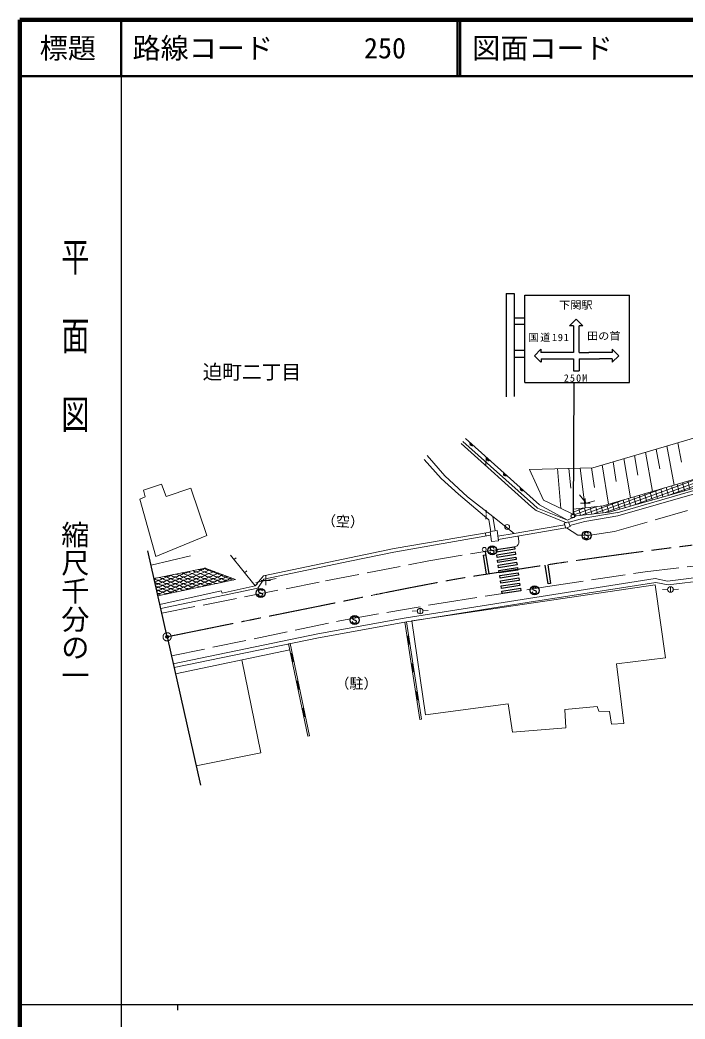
# Model space of a CAD drawing. Units: millimetres, scale not verified. Extents: x 40000 to 680000, y 20000 to 380000.
# Drawn here: x 40000 to 158218, y 202409 to 380000 of the extents above; entities that cross this region are included whole.
import ezdxf
from ezdxf.enums import TextEntityAlignment as Align

# ---------------------------------------------------------------- set-up
doc = ezdxf.new("R2010")
doc.units = ezdxf.units.MM
doc.header["$LTSCALE"] = 1000
doc.header["$PDMODE"] = 32
doc.header["$PDSIZE"] = 500
doc.linetypes.add('CHAIN', pattern=[18.5, 12, -1.5, 3.5, -1.5])
doc.linetypes.add('DASHED', pattern=[7.5, 6, -1.5])
for name, color, linetype, lineweight in [('M-BMK', 2, 'CHAIN', 13), ('M-BMK-OTRS', 5, 'Continuous', 25), ('M-STR-STRC', 7, 'Continuous', 25), ('M-TTL', 2, 'Continuous', 140), ('M-TTL-BAND', 7, 'Continuous', 25), ('M-TTL-LINE', 7, 'Continuous', 50), ('M-WORK', 1, 'Continuous', 13)]:
    doc.layers.add(name, color=color, linetype=linetype, lineweight=lineweight)
for name, color, linetype in [('M-BMK-HTXT', 7, 'Continuous'), ('M-OTRS', 6, 'Continuous'), ('M-TTL-TXT', 7, 'Continuous')]:
    doc.layers.add(name, color=color, linetype=linetype)
doc.styles.add('@ＭＳ ゴシック', font='')
doc.styles.add('ＭＳ ゴシック', font='')
doc.styles.get('@ＭＳ ゴシック').set_extended_font_data('@MS Gothic')
doc.styles.get('ＭＳ ゴシック').set_extended_font_data('MS Gothic')

# ---------------------------------------------------------------- blocks, each defined once
blk = doc.blocks.new('plus')
at = {"color": 0, "linetype": 'Continuous', "lineweight": -2}
for p, q in [((-1.25, 0), (1.25, 0)), ((0, -1.25), (0, 1.25))]:
    blk.add_line(p, q, dxfattribs=at)

msp = doc.modelspace()

# ---------------------------------------------------------------- hatches: boundary and pattern name
at = {"layer": 'M-WORK'}
h = msp.add_hatch(dxfattribs=at)
h.set_pattern_fill('USER', color=256, style=0, pattern_type=2)
h.set_pattern_definition([(20, (138313, 293032), (-171.01, 469.8463), []), (105, (138313, 293032), (-965.926, -258.82), [])])
h.paths.add_polyline_path([(138313, 293032), (143696, 293630), (163609, 299470), (168510, 300007), (169020, 299606), (169802, 299715), (170082, 300180), (177699, 301016), (177871, 299687), (164620, 298139), (144746, 292533), (138945, 291829), (138322, 292129)])

# ---------------------------------------------------------------- linework, layer by layer
at = {"layer": 'M-BMK'}
msp.add_circle((66157, 270351), 732, dxfattribs=at)
msp.add_open_spline([(66157, 270351), (77598, 272671), (80470, 273252), (89649, 275093), (99860, 277141), (105560, 278399), (115800, 280300), (119487, 280984), (121572, 281262), (125276, 281848), (134876, 283366), (140267, 284139), (149903, 285413), (153651, 285908), (154843, 286072), (159502, 286646)], degree=3, knots=[0, 0, 0, 0, 1, 1, 1, 2, 2, 2, 3, 3, 3, 4, 4, 4, 5, 5, 5, 5], dxfattribs=at)
at = {"layer": 'M-BMK-OTRS'}
for q in [(62744, 285655), (72067, 243965)]:
    msp.add_line((66157, 270351), q, dxfattribs=at)
at = {"layer": 'M-OTRS'}
msp.add_point((66157, 270351), dxfattribs=at)
at = {"layer": 'M-STR-STRC'}
for p, q in [((126448, 331386), (126448, 313012)), ((126448, 331386), (127852, 331386)), ((127852, 331386), (127852, 313089)), ((129768, 315530), (129768, 331087)), ((129768, 331087), (148343, 331087)), ((148343, 315530), (148343, 331087)), ((127852, 327069), (129768, 327069)), ((137690, 325625), (138892, 326828)), ((138892, 326828), (140062, 325658)), ((127852, 325899), (129768, 325899)), ((138400, 325625), (137690, 325625)), ((138400, 325625), (138404, 322252)), ((140062, 325658), (139402, 325658)), ((139402, 320907), (139402, 325658)), ((131445, 320322), (132615, 321492)), ((132615, 321492), (132615, 320907)), ((138404, 322252), (138406, 320907)), ((146440, 320314), (145270, 321484)), ((145270, 321484), (145270, 320907)), ((129768, 321219), (127852, 321219)), ((127852, 320049), (129768, 320049)), ((132615, 319152), (131445, 320322)), ((134419, 320907), (132615, 320907)), ((132648, 319737), (132648, 319152)), ((132648, 319737), (136324, 319737)), ((138406, 320907), (134419, 320907)), ((136324, 319737), (138408, 319737)), ((138408, 319737), (138410, 317626)), ((139400, 319737), (139402, 317626)), ((139402, 320907), (141109, 320907)), ((139402, 319737), (143013, 319737)), ((145270, 320907), (141109, 320907)), ((145270, 319737), (143013, 319737)), ((145270, 319144), (146440, 320314)), ((145270, 319737), (145270, 319144)), ((138410, 317626), (139402, 317626)), ((129768, 315530), (148343, 315530)), ((138430, 315530), (138322, 292129)), ((140334, 288039), (140303, 288127)), ((140345, 288750), (140332, 288659)), ((140332, 288659), (140401, 288513)), ((140401, 287897), (140334, 288039)), ((140448, 288861), (140345, 288750)), ((140401, 288513), (140521, 288454)), ((140484, 287838), (140401, 287897)), ((140553, 288935), (140448, 288861)), ((140601, 287778), (140484, 287838)), ((140521, 288454), (140947, 288303)), ((140685, 288962), (140553, 288935)), ((140697, 287764), (140601, 287778)), ((140778, 288949), (140685, 288962)), ((140831, 287787), (140697, 287764)), ((140894, 288891), (140778, 288949)), ((140931, 287864), (140831, 287787)), ((140981, 288831), (140894, 288891)), ((140988, 287983), (140931, 287864)), ((140947, 288303), (141011, 288165)), ((141009, 288742), (140981, 288831)), ((141011, 288165), (140988, 287983)), ((123578, 286087), (123565, 285996)), ((123565, 285996), (123634, 285850)), ((123681, 286198), (123578, 286087)), ((123786, 286272), (123681, 286198)), ((123919, 286299), (123786, 286272)), ((124011, 286286), (123919, 286299)), ((124127, 286228), (124011, 286286)), ((124215, 286169), (124127, 286228)), ((124242, 286079), (124215, 286169)), ((122401, 284849), (122788, 284901)), ((122933, 281472), (122401, 284849)), ((122683, 285537), (123340, 281566)), ((123567, 285376), (123536, 285464)), ((123634, 285234), (123567, 285376)), ((123634, 285850), (123755, 285792)), ((123717, 285176), (123634, 285234)), ((123834, 285116), (123717, 285176)), ((123755, 285792), (124180, 285641)), ((123930, 285102), (123834, 285116)), ((124064, 285125), (123930, 285102)), ((124164, 285202), (124064, 285125)), ((124221, 285321), (124164, 285202)), ((124180, 285641), (124245, 285503)), ((124245, 285503), (124221, 285321)), ((133871, 279772), (133360, 283097)), ((133840, 283160), (134299, 279814)), ((131110, 278976), (131097, 278885)), ((131097, 278885), (131166, 278739)), ((131213, 279087), (131110, 278976)), ((131318, 279161), (131213, 279087)), ((131451, 279188), (131318, 279161)), ((131543, 279175), (131451, 279188)), ((131659, 279117), (131543, 279175)), ((131747, 279058), (131659, 279117)), ((131774, 278968), (131747, 279058)), ((134299, 279814), (133871, 279772)), ((82414, 277806), (82382, 277893)), ((82425, 278516), (82412, 278425)), ((82412, 278425), (82480, 278279)), ((82481, 277663), (82414, 277806)), ((82527, 278627), (82425, 278516)), ((82480, 278279), (82601, 278221)), ((82564, 277605), (82481, 277663)), ((82632, 278701), (82527, 278627)), ((82680, 277545), (82564, 277605)), ((82601, 278221), (83027, 278070)), ((82765, 278728), (82632, 278701)), ((82777, 277531), (82680, 277545)), ((82858, 278715), (82765, 278728)), ((82911, 277554), (82777, 277531)), ((82973, 278657), (82858, 278715)), ((83011, 277631), (82911, 277554)), ((83061, 278598), (82973, 278657)), ((83067, 277750), (83011, 277631)), ((83027, 278070), (83091, 277932)), ((83088, 278508), (83061, 278598)), ((83091, 277932), (83067, 277750)), ((131099, 278266), (131068, 278353)), ((131167, 278123), (131099, 278266)), ((131166, 278739), (131287, 278681)), ((131249, 278065), (131167, 278123)), ((131366, 278005), (131249, 278065)), ((131287, 278681), (131713, 278530)), ((131462, 277991), (131366, 278005)), ((131596, 278014), (131462, 277991)), ((131696, 278091), (131596, 278014)), ((131753, 278210), (131696, 278091)), ((131713, 278530), (131777, 278392)), ((131777, 278392), (131753, 278210)), ((99119, 273710), (99106, 273619)), ((99106, 273619), (99175, 273473)), ((99222, 273821), (99119, 273710)), ((99327, 273895), (99222, 273821)), ((99459, 273922), (99327, 273895)), ((99552, 273909), (99459, 273922)), ((99668, 273851), (99552, 273909)), ((99755, 273791), (99668, 273851)), ((99783, 273702), (99755, 273791)), ((99108, 272999), (99077, 273087)), ((99175, 272857), (99108, 272999)), ((99175, 273473), (99295, 273414)), ((99258, 272798), (99175, 272857)), ((99375, 272738), (99258, 272798)), ((99295, 273414), (99721, 273264)), ((99471, 272725), (99375, 272738)), ((99605, 272748), (99471, 272725)), ((99705, 272824), (99605, 272748)), ((99762, 272944), (99705, 272824)), ((99721, 273264), (99785, 273126)), ((99785, 273126), (99762, 272944))]:
    msp.add_line(p, q, dxfattribs=at)
for points in [[(124620, 285843), (127896, 286360), (127959, 285915), (124684, 285398)], [(124752, 284921), (128028, 285439), (128091, 284993), (124815, 284476)], [(124883, 283999), (128159, 284517), (128223, 284071), (124947, 283554)], [(125015, 283077), (128291, 283595), (128355, 283149), (125079, 282632)], [(125147, 282156), (128423, 282673), (128486, 282227), (125210, 281710)], [(125278, 281234), (128554, 281751), (128618, 281306), (125342, 280788)], [(125410, 280312), (128686, 280829), (128750, 280384), (125474, 279866)], [(125542, 279390), (128818, 279907), (128881, 279462), (125605, 278944)], [(125673, 278468), (128949, 278986), (129013, 278540), (125737, 278023)]]:
    msp.add_lwpolyline(points, close=True, dxfattribs=at)
for centre, radius in [((138274, 291814), 319), ((140711, 288360), 800), ((123944, 285698), 800), ((82791, 278127), 800), ((131476, 278587), 800), ((99485, 273321), 800)]:
    msp.add_circle(centre, radius, dxfattribs=at)
at = {"layer": 'M-TTL'}
for p, q in [((40000, 380000), (40000, 20000)), ((680000, 380000), (40000, 380000))]:
    msp.add_line(p, q, dxfattribs=at)
at = {"layer": 'M-TTL-BAND'}
for p, q in [((58000, 370000), (58000, 20000)), ((40000, 205000), (579000, 205000)), ((68000, 205000), (68000, 204000))]:
    msp.add_line(p, q, dxfattribs=at)
at = {"layer": 'M-TTL-LINE'}
for p, q in [((58000, 380000), (58000, 370000)), ((117750, 380000), (117750, 370000)), ((118250, 380000), (118250, 370000)), ((40000, 370000), (680000, 370000))]:
    msp.add_line(p, q, dxfattribs=at)
at = {"layer": 'M-WORK'}
for p, q in [((119187, 305626), (132329, 293814)), ((141830, 300402), (162876, 306594)), ((118407, 304699), (130941, 293464)), ((118741, 305072), (131266, 293845)), ((153091, 303715), (153723, 300235)), ((155010, 304280), (156302, 297327)), ((156928, 304844), (157589, 301370)), ((115531, 298965), (112388, 302554)), ((122789, 300772), (122870, 302315)), ((147335, 302022), (148514, 295043)), ((149254, 302586), (149857, 299099)), ((151172, 303151), (152408, 296185)), ((114863, 298483), (111837, 301884)), ((130572, 300121), (141830, 300402)), ((135570, 300246), (136159, 293171)), ((137570, 300296), (137946, 296766)), ((139569, 300346), (140489, 293273)), ((141568, 300395), (142110, 296871)), ((143498, 300893), (144620, 293901)), ((145416, 301457), (145992, 297963)), ((117959, 295716), (114863, 298483)), ((119565, 295260), (115531, 298965)), ((133089, 294648), (130572, 300121)), ((163609, 299470), (143696, 293630)), ((61956, 296397), (65175, 297505)), ((65175, 297505), (65967, 295289)), ((65967, 295289), (70400, 296767)), ((70400, 296767), (73196, 288376)), ((144746, 292533), (164620, 298139)), ((146134, 292412), (160592, 296582)), ((61323, 294814), (62273, 295236)), ((64120, 284629), (61323, 294814)), ((62273, 295236), (61956, 296397)), ((123359, 291133), (117959, 295716)), ((124045, 291718), (119565, 295260)), ((139449, 295612), (140646, 294134)), ((146300, 291835), (160759, 296005)), ((130941, 293464), (131760, 292799)), ((131266, 293845), (132016, 293235)), ((132016, 293235), (137348, 291093)), ((137348, 291093), (132329, 293814)), ((138945, 291829), (133089, 294648)), ((143696, 293630), (138313, 293032)), ((138313, 293032), (138322, 292129)), ((140646, 294134), (142194, 294533)), ((122835, 291239), (122849, 292073)), ((122855, 292859), (122862, 292261)), ((124468, 289179), (124045, 291718)), ((124045, 291718), (127866, 288710)), ((131760, 292799), (137162, 290629)), ((137348, 291093), (138945, 291829)), ((137595, 290712), (140255, 291418)), ((138945, 291829), (144746, 292533)), ((140255, 291418), (146200, 292427)), ((140383, 290831), (146300, 291835)), ((123702, 289077), (123359, 291133)), ((137007, 289748), (125009, 287661)), ((127866, 288710), (132995, 289585)), ((132995, 289585), (136835, 290280)), ((137749, 290132), (140383, 290831)), ((73196, 288376), (64120, 284629)), ((106471, 285418), (123655, 288391)), ((123582, 288944), (106519, 286028)), ((122772, 288806), (122810, 288244)), ((124935, 288222), (127866, 288710)), ((128536, 288275), (128674, 287266)), ((106519, 286028), (83299, 281220)), ((63317, 283087), (70297, 284751)), ((81798, 279414), (77418, 284840)), ((78030, 284083), (78419, 284397)), ((98614, 283800), (106471, 285418)), ((63843, 280727), (72933, 282571)), ((72933, 282571), (78315, 280513)), ((83322, 280610), (98614, 283800)), ((79914, 281748), (80303, 282062)), ((83299, 281220), (81798, 279414)), ((81900, 279999), (85528, 280718)), ((82290, 278991), (83322, 280610)), ((130413, 277184), (152929, 280726)), ((152929, 280726), (155110, 280257)), ((155110, 280257), (169839, 282039)), ((155194, 279562), (169924, 281344)), ((78315, 280513), (64532, 277637)), ((65035, 275381), (82290, 278991)), ((81798, 279414), (75935, 278100)), ((81798, 279414), (82187, 279728)), ((152935, 279581), (109660, 273174)), ((130521, 276493), (153038, 280034)), ((154756, 266609), (152935, 279581)), ((153038, 280034), (155194, 279562)), ((155130, 278818), (154196, 278760)), ((155627, 278260), (155627, 279260)), ((156126, 278788), (157063, 278849)), ((75747, 278499), (64871, 276118)), ((75935, 278100), (75747, 278499)), ((108295, 273666), (130413, 277184)), ((108405, 272975), (130523, 276493)), ((111137, 274432), (111137, 275432)), ((92933, 270852), (108295, 273666)), ((110641, 274989), (109707, 274932)), ((111637, 274959), (112574, 275020)), ((93059, 270163), (108421, 272978)), ((108405, 272975), (108702, 273020)), ((111069, 255651), (108405, 272975)), ((111365, 255697), (108702, 273020)), ((109660, 273174), (112069, 256482)), ((67227, 265574), (92933, 270852)), ((67380, 264891), (93073, 270166)), ((109086, 270522), (108789, 270477)), ((109076, 269003), (108848, 270486)), ((109136, 269013), (108908, 270495)), ((109195, 269022), (108967, 270504)), ((109254, 269031), (109026, 270513)), ((87760, 269075), (88054, 269137)), ((91198, 252686), (87760, 269075)), ((91491, 252747), (88054, 269137)), ((109017, 268994), (109314, 269040)), ((87981, 268023), (67633, 263760)), ((88412, 267428), (88119, 267366)), ((88485, 265910), (88177, 267378)), ((88544, 265923), (88236, 267391)), ((88603, 265935), (88295, 267403)), ((88661, 265947), (88353, 267415)), ((146055, 265536), (154756, 266609)), ((82819, 249742), (79453, 266236)), ((88426, 265898), (88720, 265960)), ((109845, 265581), (109549, 265535)), ((109836, 264062), (109608, 265544)), ((109896, 264071), (109668, 265553)), ((109955, 264080), (109727, 265562)), ((110014, 264089), (109786, 265571)), ((147368, 254934), (146055, 265536)), ((109777, 264052), (110073, 264098)), ((89439, 262534), (89145, 262473)), ((89512, 261017), (89204, 262485)), ((89570, 261029), (89262, 262497)), ((89629, 261042), (89321, 262510)), ((89688, 261054), (89380, 262522)), ((89453, 261005), (89746, 261066)), ((110605, 260639), (110309, 260593)), ((110596, 259120), (110368, 260602)), ((110655, 259129), (110427, 260611)), ((110715, 259138), (110487, 260620)), ((110774, 259147), (110546, 260630)), ((90465, 257641), (90171, 257579)), ((90538, 256123), (90230, 257591)), ((90597, 256136), (90289, 257604)), ((90655, 256148), (90348, 257616)), ((90714, 256160), (90406, 257628)), ((110537, 259110), (110833, 259156)), ((112069, 256482), (126752, 258452)), ((126752, 258452), (127549, 253386)), ((136861, 257444), (142630, 257983)), ((142630, 257983), (142888, 257116)), ((90479, 256111), (90773, 256173)), ((137048, 254184), (136861, 257444)), ((142888, 257116), (144765, 257092)), ((144765, 257092), (145163, 254794)), ((111069, 255651), (111365, 255697)), ((127549, 253386), (137048, 254184)), ((145163, 254794), (147368, 254934)), ((91198, 252686), (91491, 252747)), ((71292, 247425), (82819, 249742))]:
    msp.add_line(p, q, dxfattribs=at)
at = {"layer": 'M-WORK', "linetype": 'DASHED'}
msp.add_line((122683, 285537), (128134, 286398), dxfattribs=at)
for points in [[(137157, 289726), (139192, 288402), (141350, 288392), (145697, 289090), (160739, 293385), (164606, 294553), (175541, 295762), (179221, 296335), (192543, 296554), (204020, 296575), (219416, 298472), (235709, 300474), (248875, 302194), (260321, 303653), (260738, 304568)], [(66918, 266953), (97828, 273386), (115255, 276412), (134206, 279343), (151163, 281923), (172132, 284316), (206070, 288279), (243855, 292806), (279060, 296911), (287668, 297638), (298691, 298154), (315485, 298459), (326954, 298294), (344873, 296934), (354231, 295879), (391805, 290625), (404085, 288856)], [(65220, 274553), (94332, 280297), (112691, 283848), (122683, 285537)]]:
    msp.add_lwpolyline(points, dxfattribs=at)
at = {"layer": 'M-WORK'}
for points in [[(136750, 290543), (137028, 289684), (137812, 289938), (137534, 290796)], [(123567, 289059), (123803, 287273), (125039, 287437), (124803, 289223)]]:
    msp.add_lwpolyline(points, close=True, dxfattribs=at)
for centre, radius in [((126598, 289879), 425), ((122541, 285872), 354), ((155627, 278760), 500), ((111137, 274932), 500)]:
    msp.add_circle(centre, radius, dxfattribs=at)
for centre, radius, start, end in [((120339, 304664), 354, 146.84658, 309.25176), ((120339, 304664), 283, 149.07062, 307.02772), ((120339, 304664), 212, 152.81695, 303.28139), ((120339, 304664), 142, 160.52868, 295.56966), ((120339, 304664), 100, 170.84634, 285.252), ((123314, 301990), 354, 146.84658, 309.25176), ((123314, 301990), 283, 149.07062, 307.02772), ((123314, 301990), 212, 152.81695, 303.28139), ((123314, 301990), 142, 160.52868, 295.56966), ((123314, 301990), 100, 170.84634, 285.252), ((126289, 299316), 354, 146.84658, 309.25176), ((126289, 299316), 283, 149.07062, 307.02772), ((126289, 299316), 212, 152.81695, 303.28139), ((126289, 299316), 142, 160.52868, 295.56966), ((126289, 299316), 100, 170.84634, 285.252), ((129263, 296642), 354, 146.84658, 309.25176), ((129263, 296642), 283, 149.07062, 307.02772), ((129263, 296642), 212, 152.81695, 303.28139), ((129263, 296642), 142, 160.52868, 295.56966), ((129263, 296642), 100, 170.84634, 285.252), ((127880, 287158), 801, 288.49499, 7.77306), ((72082, 283312), 1088, 246.91848, 313.60282), ((72832, 283612), 1088, 264.58307, 279.5765), ((73582, 283312), 1088, 226.39718, 280.83635), ((63832, 281812), 1088, 270.58764, 292.93411), ((64582, 281512), 1088, 227.4152, 313.60282), ((65332, 281812), 1088, 236.36338, 313.60282), ((66082, 281512), 1088, 226.39718, 313.60282), ((66082, 282112), 1088, 248.50965, 313.60282), ((66832, 281812), 1088, 226.39718, 313.60282), ((66832, 282412), 1088, 267.95589, 294.97822), ((67582, 282112), 1088, 226.39718, 313.60282), ((67582, 281512), 1088, 226.39718, 313.60282), ((68332, 281812), 1088, 226.39718, 313.60282), ((68332, 282412), 1088, 235.74273, 313.60282), ((69082, 282112), 1088, 226.39718, 313.60282), ((69082, 281512), 1088, 226.39718, 313.60282), ((69082, 282712), 1088, 247.7058, 313.60282), ((69832, 282412), 1088, 226.39718, 313.60282), ((69832, 281812), 1088, 226.39718, 313.60282), ((69832, 283012), 1088, 266.17839, 296.75572), ((70582, 282712), 1088, 226.39718, 313.60282), ((70582, 282112), 1088, 226.39718, 313.60282), ((70582, 281512), 1088, 226.39718, 313.60282), ((71332, 282412), 1088, 226.39718, 313.60282), ((71332, 281812), 1088, 226.39718, 313.60282), ((71332, 283012), 1088, 235.12856, 313.60282), ((72082, 282712), 1088, 226.39718, 313.60282), ((72082, 282112), 1088, 226.39718, 313.60282), ((72082, 281512), 1088, 226.39718, 313.60282), ((72832, 283012), 1088, 226.39718, 313.60282), ((72832, 282412), 1088, 226.39718, 313.60282), ((72832, 281812), 1088, 226.39718, 313.60282), ((73582, 282712), 1088, 226.39718, 313.60282), ((73582, 282112), 1088, 226.39718, 313.60282), ((73582, 281512), 1088, 226.39718, 313.60282), ((74332, 283012), 1088, 226.39718, 282.05296), ((74332, 282412), 1088, 226.39718, 313.60282), ((74332, 281812), 1088, 226.39718, 313.60282), ((75082, 282712), 1088, 226.39718, 283.23098), ((75082, 282112), 1088, 226.39718, 313.60282), ((75082, 281512), 1088, 226.39718, 313.60282), ((75832, 282412), 1088, 226.39718, 284.37434), ((75832, 281812), 1088, 226.39718, 313.60282), ((76582, 282112), 1088, 226.39718, 285.48634), ((76582, 281512), 1088, 226.39718, 313.60282), ((77332, 281812), 1088, 226.39718, 286.56982), ((78082, 281512), 1088, 226.39718, 262.44229), ((63832, 281212), 1088, 277.5484, 313.60282), ((64582, 280912), 1088, 238.0934, 313.60282), ((63832, 280612), 1088, 284.43519, 313.60282), ((64582, 280312), 1088, 247.08164, 313.60282), ((63832, 280012), 1088, 291.34919, 313.60282), ((64582, 279712), 1088, 255.15336, 313.60282), ((65332, 281212), 1088, 226.39718, 313.60282), ((65332, 280612), 1088, 226.39718, 313.60282), ((65332, 280012), 1088, 226.39718, 313.60282), ((66082, 280912), 1088, 226.39718, 313.60282), ((66082, 280312), 1088, 226.39718, 313.60282), ((66082, 279712), 1088, 226.39718, 313.60282), ((66832, 281212), 1088, 226.39718, 313.60282), ((66832, 280612), 1088, 226.39718, 313.60282), ((66832, 280012), 1088, 226.39718, 313.60282), ((67582, 280912), 1088, 226.39718, 313.60282), ((67582, 280312), 1088, 226.39718, 313.60282), ((67582, 279712), 1088, 226.39718, 313.60282), ((68332, 281212), 1088, 226.39718, 313.60282), ((68332, 280612), 1088, 226.39718, 313.60282), ((68332, 280012), 1088, 226.39718, 313.60282), ((69082, 280912), 1088, 226.39718, 313.60282), ((69082, 280312), 1088, 226.39718, 313.60282), ((69082, 279712), 1088, 226.39718, 313.60282), ((69832, 281212), 1088, 226.39718, 313.60282), ((69832, 280612), 1088, 226.39718, 313.60282), ((69832, 280012), 1088, 226.39718, 313.60282), ((70582, 280912), 1088, 226.39718, 313.60282), ((70582, 280312), 1088, 226.39718, 313.60282), ((70582, 279712), 1088, 226.39718, 238.80882), ((71332, 281212), 1088, 226.39718, 313.60282), ((71332, 280612), 1088, 226.39718, 313.60282), ((71332, 280012), 1088, 226.39718, 251.19735), ((72082, 280912), 1088, 226.39718, 313.60282), ((72082, 280312), 1088, 226.39718, 273.70431), ((71332, 280012), 1088, 312.36981, 313.60282), ((72832, 281212), 1088, 226.39718, 313.60282), ((72832, 280612), 1088, 226.39718, 313.60282), ((72832, 280012), 1088, 226.39718, 227.17701), ((72082, 280312), 1088, 289.86285, 313.60282), ((73582, 280912), 1088, 226.39718, 313.60282), ((73582, 280312), 1088, 226.39718, 236.8883), ((74332, 281212), 1088, 226.39718, 313.60282), ((74332, 280612), 1088, 226.39718, 248.672), ((75082, 280912), 1088, 226.39718, 266.9825), ((75832, 281212), 1088, 226.39718, 313.60282), ((75082, 280912), 1088, 296.58466, 313.60282), ((76582, 280912), 1088, 226.39718, 235.03036), ((77332, 281212), 1088, 226.39718, 246.30695), ((63832, 279412), 1088, 298.39534, 313.60282), ((64582, 279112), 1088, 262.6701, 313.60282), ((63832, 278812), 1088, 305.69787, 313.60282), ((65332, 279412), 1088, 226.39718, 313.60282), ((65332, 278812), 1088, 226.39718, 256.92884), ((66082, 279112), 1088, 226.39718, 313.60282), ((65332, 278812), 1088, 306.63832, 313.60282), ((66832, 279412), 1088, 226.39718, 313.60282), ((66832, 278812), 1088, 226.39718, 230.51715), ((67582, 279112), 1088, 226.39718, 240.80109), ((68332, 279412), 1088, 226.39718, 253.92704), ((68332, 279412), 1088, 309.64012, 313.60282), ((69832, 279412), 1088, 226.39718, 228.8287)]:
    msp.add_arc(centre, radius, start, end, dxfattribs=at)

# ---------------------------------------------------------------- block references
at = {"layer": 'M-WORK', "xscale": 680, "yscale": 680}
for p in [(140497, 294111), (83702, 280356)]:
    msp.add_blockref('plus', p, dxfattribs=at)

# ---------------------------------------------------------------- texts
at = {"layer": 'M-BMK-HTXT', "style": 'ＭＳ ゴシック'}
msp.add_text('迫町二丁目', height=2566, dxfattribs=at).set_placement((72464, 315380), align=Align.BOTTOM_LEFT)
at = {"layer": 'M-STR-STRC', "style": 'ＭＳ ゴシック', "width": 1.1}
msp.add_text('下関駅', height=1320, dxfattribs=at).set_placement((138820, 329322), align=Align.MIDDLE_CENTER)
msp.add_text('田の首', height=1320, dxfattribs=at).set_placement((146742, 322763), align=Align.BOTTOM_RIGHT)
at = {"layer": 'M-STR-STRC', "char_height": 1320, "attachment_point": 9, "style": 'ＭＳ ゴシック'}
for s, insert in [('\\T1.16;国道191', (137695, 322759)), ('\\T1.22;250M', (141044, 315666))]:
    msp.add_mtext(s, dxfattribs=dict(at, insert=insert))
at = {"layer": 'M-TTL-BAND', "style": '@ＭＳ ゴシック', "width": 1.4}
msp.add_text('平  面  図', height=3666, rotation=270, dxfattribs=at).set_placement((49777, 306475), align=Align.MIDDLE_RIGHT)
at = {"layer": 'M-TTL-BAND', "style": '@ＭＳ ゴシック'}
msp.add_text('縮尺千分の一', height=3666, rotation=270, dxfattribs=at).set_placement((49777, 261030), align=Align.MIDDLE_RIGHT)
at = {"layer": 'M-TTL-TXT', "style": 'ＭＳ ゴシック'}
msp.add_text('標題', height=3666, dxfattribs=at).set_placement((48500, 375000), align=Align.MIDDLE_CENTER)
for s, p in [('路線コード', (60000, 375000)), ('250', (101142, 375000)), ('図面コード', (120380, 375000))]:
    msp.add_text(s, height=3666, dxfattribs=at).set_placement(p, align=Align.MIDDLE_LEFT)
at = {"layer": 'M-WORK', "style": 'ＭＳ ゴシック'}
for s, rotation, p in [('（空）', 357.178, (93590, 289585)), ('（駐）', 359.519, (96053, 260614))]:
    msp.add_text(s, height=1833, rotation=rotation, dxfattribs=at).set_placement(p, align=Align.BOTTOM_LEFT)

doc.saveas('drawing.dxf')
